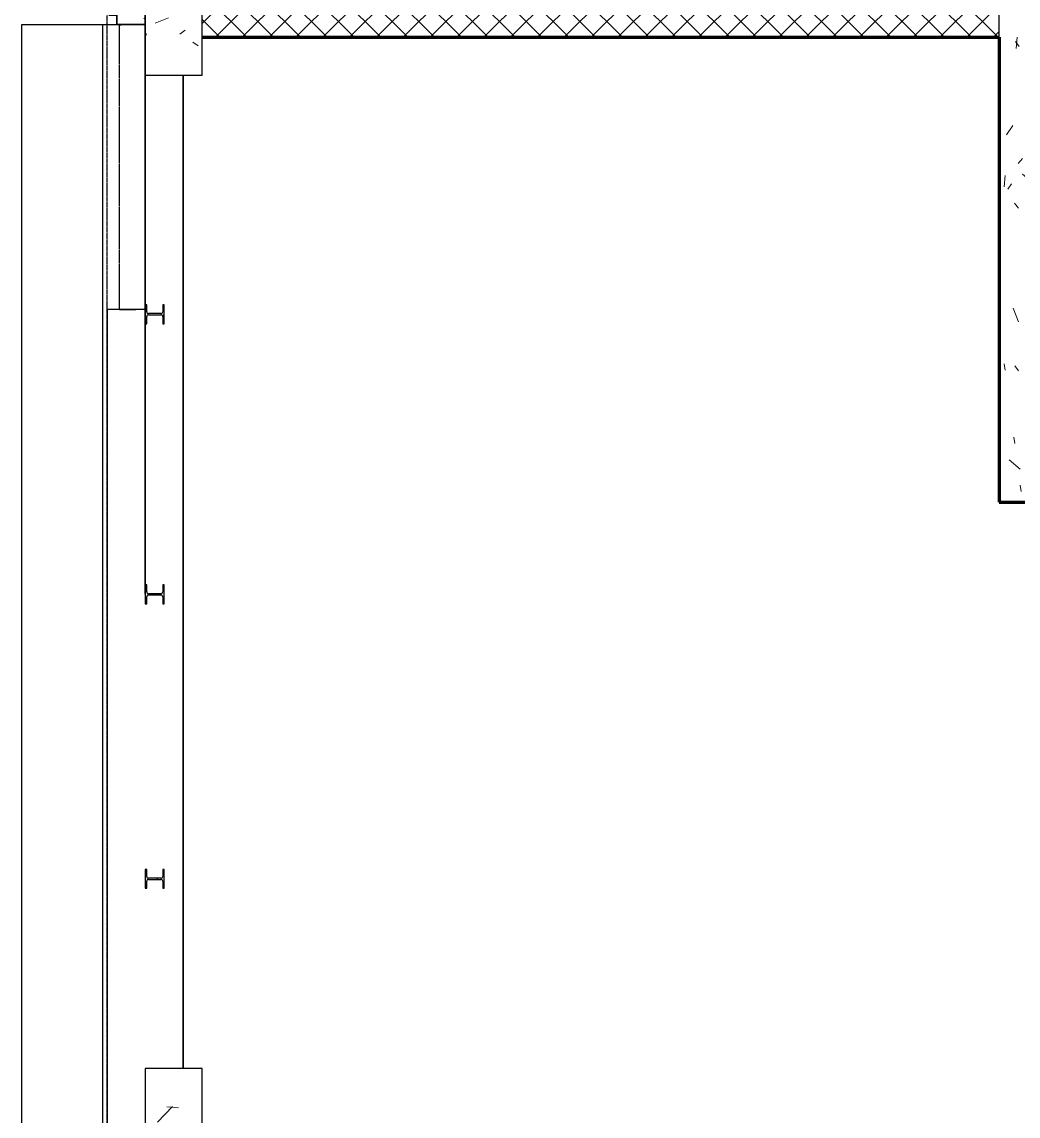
# Model space of a CAD drawing. Header units: millimetres. Extents: x -4391136 to -1798569, y -886572 to -291056.
# Drawn here: x -2673754 to -2668504, y -512834 to -507069 of the extents above; entities that cross this region are included whole.
import ezdxf

# ---------------------------------------------------------------- set-up
doc = ezdxf.new("R2010")
doc.units = ezdxf.units.MM
doc.linetypes.add('Xref-C-1-PP17-AR-2214-01-B$0$DPA_Grid _ Level 100', pattern=[10, 5.5, -1.6, 1.3, -1.6])
doc.linetypes.add('Xref-C-1-PP17-AR-2214-01-B$0$Hidden', pattern=[7.1438, 4.7625, -2.3813])
doc.layers.add('000 - 0_HIDE_OBJ_FRAMING_DEF_DIMS', color=7, linetype='Continuous', plot=False)
for name, color, linetype in [('Xref-C-1-PP17-AR-2214-01-B$0$A-COLS', 7, 'Continuous'), ('Xref-C-1-PP17-AR-2214-01-B$0$A-COLS-E', 7, 'Continuous'), ('Xref-C-1-PP17-AR-2214-01-B$0$A-DETL-MBND', 7, 'Xref-C-1-PP17-AR-2214-01-B$0$Hidden'), ('Xref-C-1-PP17-AR-2214-01-B$0$A-FLOR-E', 7, 'Continuous'), ('Xref-C-1-PP17-AR-2214-01-B$0$A-GLAZ-CURT', 7, 'Continuous'), ('Xref-C-1-PP17-AR-2214-01-B$0$A-ROOF', 7, 'Continuous'), ('Xref-C-1-PP17-AR-2214-01-B$0$A-ROOF-OTLN', 7, 'Continuous'), ('Xref-C-1-PP17-AR-2214-01-B$0$A-Wall', 7, 'Continuous'), ('Xref-C-1-PP17-AR-2214-01-B$0$A-WALL-PATT', 7, 'Continuous'), ('Xref-C-1-PP17-AR-2214-01-B$0$I-WALL-E', 7, 'Continuous'), ('Xref-C-1-PP17-AR-2214-01-B$0$S-BEAM', 7, 'Continuous'), ('Xref-C-1-PP17-AR-2214-01-B$0$S-COLS', 7, 'Continuous'), ('Xref-C-1-PP17-AR-2214-01-B$0$S-COLS-E', 7, 'Continuous'), ('Xref-C-1-PP17-AR-2214-01-B$0$WALL-E', 7, 'Continuous')]:
    doc.layers.add(name, color=color, linetype=linetype)

# ---------------------------------------------------------------- blocks, each defined once
blk = doc.blocks.new('Xref-C-1-PP17-AR-2214-01-B$0$H-Wide Flange-Column - H100x100x17_2-V91-ENTRANCE 2 - LOWER ROOF FLOOR PLAN01-flat-1')
at = {"layer": 'Xref-C-1-PP17-AR-2214-01-B$0$S-COLS-E', "lineweight": 9}
h = blk.add_hatch(dxfattribs=at)
h.set_pattern_fill('ACET-2D-FP_48', angle=270, style=0, pattern_type=2)
h.set_pattern_definition([(45, (2739892.75, 511583.76), (-251.44717, 251.44717), []), (45, (2739892.75, 511964.76), (-251.44717, 251.44717), [])])
h.paths.add_polyline_path([(42, -50), (50, -50), (50, 50), (42, 50), (42, 13), (39.1, 5.9), (32, 3), (-32, 3), (-39.1, 5.9), (-42, 13), (-42, 50), (-50, 50), (-50, -50), (-42, -50), (-42, -13), (-39.1, -5.9), (-32, -3), (32, -3), (39.1, -5.9), (42, -13)])
at = {"layer": 'Xref-C-1-PP17-AR-2214-01-B$0$S-COLS', "color": 7}
for p, q in [((-42, 50), (-50, 50)), ((-50, 50), (-50, -50)), ((-42, 13), (-42, 50)), ((32, 3), (-32, 3)), ((50, 50), (42, 50)), ((42, 50), (42, 13)), ((50, -50), (50, 50)), ((-50, -50), (-42, -50)), ((-42, -50), (-42, -13)), ((-32, -3), (32, -3)), ((42, -13), (42, -50)), ((42, -50), (50, -50))]:
    blk.add_line(p, q, dxfattribs=at)
for centre, start, end in [((-32, 13), 180, 270), ((32, 13), 270, 0), ((-32, -13), 90, 180), ((32, -13), 0, 90)]:
    blk.add_arc(centre, 10, start, end, dxfattribs=at)
blk = doc.blocks.new('Xref-C-1-PP17-AR-2214-01-B$0$H-Wide Flange-Column - H100x100x17_2-V90-ENTRANCE 2 - LOWER ROOF FLOOR PLAN01-flat-1')
at = {"layer": 'Xref-C-1-PP17-AR-2214-01-B$0$S-COLS-E', "lineweight": 9}
h = blk.add_hatch(dxfattribs=at)
h.set_pattern_fill('ACET-2D-FP_47', angle=90, style=0, pattern_type=2)
h.set_pattern_definition([(45, (2739892.75, 508608.76), (-251.44717, 251.44717), []), (45, (2739892.75, 508989.76), (-251.44717, 251.44717), [])])
h.paths.add_polyline_path([(42, -50), (50, -50), (50, 50), (42, 50), (42, 13), (39.1, 5.9), (32, 3), (-32, 3), (-39.1, 5.9), (-42, 13), (-42, 50), (-50, 50), (-50, -50), (-42, -50), (-42, -13), (-39.1, -5.9), (-32, -3), (32, -3), (39.1, -5.9), (42, -13)])
at = {"layer": 'Xref-C-1-PP17-AR-2214-01-B$0$S-COLS', "color": 7}
for p, q in [((-50, 50), (-50, -50)), ((-42, 50), (-50, 50)), ((-42, 13), (-42, 50)), ((32, 3), (-32, 3)), ((50, 50), (42, 50)), ((42, 50), (42, 13)), ((50, -50), (50, 50)), ((-50, -50), (-42, -50)), ((-42, -50), (-42, -13)), ((-32, -3), (32, -3)), ((42, -13), (42, -50)), ((42, -50), (50, -50))]:
    blk.add_line(p, q, dxfattribs=at)
for centre, start, end in [((-32, 13), 180, 270), ((32, 13), 270, 0), ((-32, -13), 90, 180), ((32, -13), 0, 90)]:
    blk.add_arc(centre, 10, start, end, dxfattribs=at)
blk = doc.blocks.new('Xref-C-1-PP17-AR-2214-01-B$0$H-Wide Flange-Column - H100x100x17_2-V89-ENTRANCE 2 - LOWER ROOF FLOOR PLAN01-flat-1')
at = {"layer": 'Xref-C-1-PP17-AR-2214-01-B$0$S-COLS-E', "lineweight": 9}
h = blk.add_hatch(dxfattribs=at)
h.set_pattern_fill('ACET-2D-FP_46', angle=90, style=0, pattern_type=2)
h.set_pattern_definition([(45, (2739892.75, 510085.14), (-251.44717, 251.44717), []), (45, (2739892.75, 510466.14), (-251.44717, 251.44717), [])])
h.paths.add_polyline_path([(42, -50), (50, -50), (50, 50), (42, 50), (42, 13), (39.1, 5.9), (32, 3), (-32, 3), (-39.1, 5.9), (-42, 13), (-42, 50), (-50, 50), (-50, -50), (-42, -50), (-42, -13), (-39.1, -5.9), (-32, -3), (32, -3), (39.1, -5.9), (42, -13)])
at = {"layer": 'Xref-C-1-PP17-AR-2214-01-B$0$S-COLS', "color": 7}
for p, q in [((-50, 50), (-50, -50)), ((-42, 50), (-50, 50)), ((-42, 13), (-42, 50)), ((32, 3), (-32, 3)), ((50, 50), (42, 50)), ((42, 50), (42, 13)), ((50, -50), (50, 50)), ((-50, -50), (-42, -50)), ((-42, -50), (-42, -13)), ((-32, -3), (32, -3)), ((42, -13), (42, -50)), ((42, -50), (50, -50))]:
    blk.add_line(p, q, dxfattribs=at)
for centre, start, end in [((-32, 13), 180, 270), ((32, 13), 270, 0), ((-32, -13), 90, 180), ((32, -13), 0, 90)]:
    blk.add_arc(centre, 10, start, end, dxfattribs=at)
blk = doc.blocks.new('Xref-C-1-PP17-AR-2214-01-B$0$DPA_Curved type A - Curved Type A-V75-ENTRANCE 2 - LOWER ROOF FLOOR PLAN01-flat-1')
at = {"layer": 'Xref-C-1-PP17-AR-2214-01-B$0$A-GLAZ-CURT', "color": 7}
for p, q in [((-127, 750), (-135.8, 750)), ((-135.8, 750), (-127, 750)), ((0, -750), (0, 750)), ((0, 750), (0, -750))]:
    blk.add_line(p, q, dxfattribs=at)
blk = doc.blocks.new('Xref-C-1-PP17-AR-2214-01-B$0$DPA_Curved type B - Curved Type B-V74-ENTRANCE 2 - LOWER ROOF FLOOR PLAN01-flat-3')
at = {"layer": 'Xref-C-1-PP17-AR-2214-01-B$0$A-GLAZ-CURT', "color": 7}
for p, q in [((0, -750), (0, 750)), ((0, 750), (0, -750))]:
    blk.add_line(p, q, dxfattribs=at)
blk = doc.blocks.new('Xref-C-1-PP17-AR-2214-01-B$0$DPA_Curved type A - Curved Type A-31239844-ENTRANCE 2 - LOWER ROOF FLOOR PLAN01-flat-1')
at = {"layer": 'Xref-C-1-PP17-AR-2214-01-B$0$A-GLAZ-CURT', "lineweight": 9}
h = blk.add_hatch(dxfattribs=at)
h.set_pattern_fill('ACET-2D-FP_34', angle=90, style=0, pattern_type=2)
h.set_pattern_definition([(50, (2739942.75, 506333.4), (-459.03375, 385.17505), [76.2, -838.2]), (355, (2739942.75, 506333.4), (65.28253, 746.1827), [60.96, -670.56]), (100.451, (2740003.5, 506328.1), (-693.383, -127.89768), [64.76, -712.36]), (46.184, (2739942.75, 506536.6), (-648.5725, 622.30642), [114.3, -1257.3]), (96.636, (2740033.1, 506522.6), (-1050.5343, -122.21992), [97.14, -1068.54]), (351.184, (2739942.7, 506536.6), (172.19714, 1110.27497), [91.44, -1005.84]), (21, (2740044.35, 506485.8), (-214.74339, 559.42566), [76.2, -838.2]), (326, (2740044.35, 506485.8), (418.85394, 620.9765), [60.96, -670.56]), (71.451, (2740094.9, 506451.7), (-668.45247, 224.29692), [64.76, -712.36]), (37.5, (2739942.75, 506333.4), (-158.769242, 206.912105), [33.528, -628.904, 33.528, -1320.292]), (37.5, (2739942.75, 506333.4), (-158.769242, 206.912105), [-695.96, -647.192, 33.528, -639.572]), (7.5, (2739942.75, 506333.4), (-47.303606, 359.30656), [33.528, -354.584, 33.528, -870.204]), (7.5, (2739942.75, 506333.4), (-47.303606, 359.30656), [-421.64, -613.664, 33.528, -223.012]), (327.5, (2739716.18, 506333.4), (146.191164, 229.474162), [33.528, -220.472, -1844.04]), (327.5, (2739716.18, 506333.4), (146.191164, 229.474162), [-254, 33.528, -758.952, -1051.56]), (327.5, (2739716.18, 506333.4), (146.191164, 229.474162), [-1046.48, 33.528, -1018.032]), (317.5, (2739614.6, 506333.4), (321.09789, 350.41686), [33.528, -296.672, 33.528, -1239.52]), (317.5, (2739614.6, 506333.4), (321.09789, 350.41686), [-363.728, -492.76, 33.528, -713.232])])
h.paths.add_polyline_path([(-150, -728.9), (-150, -750), (0, -750), (0, 750), (-150, 750), (-150, 700), (-190, 700), (-200, 690), (-173.1, 460.8), (-156.9, 230.7), (-151.5, 0), (-156.9, -230.7), (-173.1, -460.8), (-200, -690), (-190, -700), (-150, -700)])
at = {"layer": 'Xref-C-1-PP17-AR-2214-01-B$0$A-GLAZ-CURT', "color": 7, "lineweight": 35}
for p, q in [((0, 750), (-150, 750)), ((-150, 750), (-150, 700)), ((0, -750), (0, 750)), ((-190, 700), (-200, 690)), ((-150, 700), (-190, 700)), ((-200, -690), (-190, -700)), ((-190, -700), (-150, -700)), ((-150, -700), (-150, -750)), ((-150, -750), (0, -750))]:
    blk.add_line(p, q, dxfattribs=at)
blk.add_arc((-5080.2, 0), 4928.8, 351.95246, 8.04754, dxfattribs=at)
blk = doc.blocks.new('Xref-C-1-PP17-AR-2214-01-B$0$DPA-AR_Rectangular - 300x600-29835788-ENTRANCE 2 - LOWER ROOF FLOOR PLAN01-flat-1')
at = {"layer": 'Xref-C-1-PP17-AR-2214-01-B$0$A-COLS-E', "lineweight": 9}
h = blk.add_hatch(dxfattribs=at)
h.set_pattern_fill('ACET-2D-FP_32', style=0, pattern_type=2)
h.set_pattern_definition([(50, (2739792.75, 507048.95), (-459.03375, 385.17505), [76.2, -838.2]), (355, (2739792.75, 507048.95), (65.28253, 746.1827), [60.96, -670.56]), (100.451, (2739853.5, 507043.6), (-693.383, -127.89768), [64.76, -712.36]), (46.184, (2739792.75, 507252.15), (-648.5725, 622.30642), [114.3, -1257.3]), (96.636, (2739883.1, 507238.1), (-1050.5343, -122.21992), [97.14, -1068.54]), (351.184, (2739792.7, 507252.1), (172.19714, 1110.27497), [91.44, -1005.84]), (21, (2739894.35, 507201.35), (-214.74339, 559.42566), [76.2, -838.2]), (326, (2739894.35, 507201.35), (418.85394, 620.9765), [60.96, -670.56]), (71.451, (2739944.9, 507167.26), (-668.45247, 224.29692), [64.76, -712.36]), (37.5, (2739792.75, 507048.95), (-158.769242, 206.912105), [33.528, -628.904, 33.528, -1320.292]), (37.5, (2739792.75, 507048.95), (-158.769242, 206.912105), [-695.96, -647.192, 33.528, -639.572]), (7.5, (2739792.75, 507048.95), (-47.303606, 359.30656), [33.528, -354.584, 33.528, -870.204]), (7.5, (2739792.75, 507048.95), (-47.303606, 359.30656), [-421.64, -613.664, 33.528, -223.012]), (327.5, (2739566.18, 507048.95), (146.191164, 229.474162), [33.528, -220.472, 33.528, -1810.512]), (327.5, (2739566.18, 507048.95), (146.191164, 229.474162), [-287.528, -758.952, 33.528, -1018.032]), (317.5, (2739464.6, 507048.95), (321.09789, 350.41686), [33.528, -296.672, 33.528, -1239.52]), (317.5, (2739464.6, 507048.95), (321.09789, 350.41686), [-363.728, -492.76, 33.528, -713.232])])
h.paths.add_polyline_path([(-146.1, -300), (10.5, -300), (150, -300), (150, 300), (-150, 300), (-150, -300)])
at = {"layer": 'Xref-C-1-PP17-AR-2214-01-B$0$A-COLS', "color": 7}
for p, q in [((150, 300), (-150, 300)), ((-150, 300), (-150, -300)), ((150, -300), (150, 300)), ((-150, -300), (150, -300))]:
    blk.add_line(p, q, dxfattribs=at)
blk = doc.blocks.new('Xref-C-1-PP17-AR-2214-01-B$0$DPA-AR_Rectangular - 300x700-29835911-ENTRANCE 2 - LOWER ROOF FLOOR PLAN01-flat-1')
at = {"layer": 'Xref-C-1-PP17-AR-2214-01-B$0$A-COLS-E', "lineweight": 9}
h = blk.add_hatch(dxfattribs=at)
h.set_pattern_fill('ACET-2D-FP_23', style=0, pattern_type=2)
h.set_pattern_definition([(50, (2739792.75, 512933.95), (-459.03375, 385.17505), [76.2, -838.2]), (355, (2739792.75, 512933.95), (65.28253, 746.1827), [60.96, -670.56]), (100.451, (2739853.5, 512928.6), (-693.383, -127.89768), [64.76, -712.36]), (46.184, (2739792.75, 513137.15), (-648.5725, 622.30642), [114.3, -1257.3]), (96.636, (2739883.1, 513123.1), (-1050.5343, -122.21992), [97.14, -1068.54]), (351.184, (2739792.7, 513137.1), (172.19714, 1110.27497), [91.44, -1005.84]), (21, (2739894.35, 513086.35), (-214.74339, 559.42566), [76.2, -838.2]), (326, (2739894.35, 513086.35), (418.85394, 620.9765), [60.96, -670.56]), (71.451, (2739944.9, 513052.26), (-668.45247, 224.29692), [64.76, -712.36]), (37.5, (2739792.75, 512933.95), (-158.769242, 206.912105), [33.528, -628.904, 33.528, -1320.292]), (37.5, (2739792.75, 512933.95), (-158.769242, 206.912105), [-695.96, -647.192, 33.528, -639.572]), (7.5, (2739792.75, 512933.95), (-47.303606, 359.30656), [33.528, -354.584, 33.528, -870.204]), (7.5, (2739792.75, 512933.95), (-47.303606, 359.30656), [-421.64, -613.664, 33.528, -223.012]), (327.5, (2739566.18, 512933.95), (146.191164, 229.474162), [33.528, -220.472, 33.528, -1810.512]), (327.5, (2739566.18, 512933.95), (146.191164, 229.474162), [-287.528, -758.952, 33.528, -1018.032]), (317.5, (2739464.6, 512933.95), (321.09789, 350.41686), [33.528, -296.672, 33.528, -1239.52]), (317.5, (2739464.6, 512933.95), (321.09789, 350.41686), [-363.728, -492.76, 33.528, -713.232])])
h.paths.add_polyline_path([(-150, -350), (-146.1, -350), (150, -350), (150, 350), (-150, 350)])
at = {"layer": 'Xref-C-1-PP17-AR-2214-01-B$0$A-COLS', "color": 7}
for p, q in [((150, 350), (-150, 350)), ((-150, 350), (-150, -350)), ((150, -350), (150, 350)), ((-150, -350), (150, -350))]:
    blk.add_line(p, q, dxfattribs=at)
blk = doc.blocks.new('Xref-C-1-PP17-AR-2214-01-B')
at = {"layer": 'Xref-C-1-PP17-AR-2214-01-B$0$A-WALL-PATT', "lineweight": 9}
h = blk.add_hatch(dxfattribs=at)
h.set_pattern_fill('ACET-2D-FP_12', angle=50, style=0, pattern_type=2)
h.set_pattern_definition([(140, (-2735242.74, -505043.7), (-385.175, -459.03), [76.2, -838.2]), (85, (-2735242.74, -505043.7), (-746.18, 65.28), [60.96, -670.56]), (190.451, (-2735237.4, -504983), (127.9, -693.38), [64.76, -712.36]), (136.184, (-2735445.95, -505043.7), (-622.3, -648.57), [114.3, -1257.3]), (186.636, (-2735431.9, -504953.3), (122.22, -1050.53), [97.14, -1068.54]), (81.184, (-2735446, -505043.7), (-1110.27, 172.2), [91.44, -1005.84]), (111, (-2735395.14, -504942.1), (-559.426, -214.74), [76.2, -838.2]), (56, (-2735395.14, -504942.1), (-620.98, 418.85), [60.96, -670.56]), (161.451, (-2735361.06, -504891.56), (-224.3, -668.45), [64.76, -712.36]), (127.5, (-2735242.74, -505043.7), (-206.912, -158.769), [33.528, -628.904, 33.528, -1320.292]), (127.5, (-2735242.74, -505043.7), (-206.912, -158.769), [-695.96, -647.192, 33.528, -639.572]), (97.5, (-2735242.74, -505043.7), (-359.307, -47.304), [33.53, -354.584, 33.53, -870.204]), (97.5, (-2735242.74, -505043.7), (-359.307, -47.304), [-421.64, -613.664, 33.53, -223.01]), (57.5, (-2735242.74, -505270.26), (-229.474, 146.191), [33.53, -220.47, 33.53, -1810.51]), (57.5, (-2735242.74, -505270.26), (-229.474, 146.191), [-287.53, -758.95, 33.53, -1018.03]), (47.5, (-2735242.74, -505371.86), (-350.417, 321.1), [33.53, -296.67, 33.53, -1239.52]), (47.5, (-2735242.74, -505371.86), (-350.417, 321.1), [-363.73, -492.76, 33.53, -713.23])])
h.paths.add_polyline_path([(-2735442.7, -509598.9), (-2735242.7, -509598.9), (-2735242.7, -500488.4), (-2735442.7, -500488.4)])
h = blk.add_hatch(dxfattribs=at)
h.set_pattern_fill('ACET-2D-FP_25', style=0, pattern_type=2)
h.set_pattern_definition([(45, (0, 0), (-70.710678, 70.710678), []), (135, (0, 0), (-70.710678, -70.710678), [])])
h.paths.add_polyline_path([(-2739642.7, -506948.9), (-2739642.7, -507148.9), (-2735442.7, -507148.9), (-2735442.7, -506948.9)])
at = {"layer": '000 - 0_HIDE_OBJ_FRAMING_DEF_DIMS', "color": 7, "linetype": 'Xref-C-1-PP17-AR-2214-01-B$0$DPA_Grid _ Level 100'}
blk.add_line((-2740142.7, -526124.6), (-2740142.7, -489632.9), dxfattribs=at)
at = {"layer": 'Xref-C-1-PP17-AR-2214-01-B$0$A-DETL-MBND', "color": 7}
blk.add_line((-2739942.7, -510083.9), (-2739942.7, -495678.9), dxfattribs=at)
at = {"layer": 'Xref-C-1-PP17-AR-2214-01-B$0$A-FLOR-E', "color": 7}
for p, q in [((-2739642.7, -507148.9), (-2735442.7, -507148.9)), ((-2739642.7, -507333.9), (-2739642.7, -507148.9)), ((-2735442.7, -507148.9), (-2735442.7, -509498.9)), ((-2739742.7, -507348.9), (-2739742.7, -512583.9)), ((-2739642.7, -512583.9), (-2739742.7, -512583.9)), ((-2739642.7, -513083.9), (-2739642.7, -512583.9))]:
    blk.add_line(p, q, dxfattribs=at)
at = {"layer": 'Xref-C-1-PP17-AR-2214-01-B$0$A-ROOF', "color": 7}
for p, q in [((-2740142.7, -508583.4), (-2740142.7, -519783.4)), ((-2739942.7, -508583.4), (-2740142.7, -508583.4))]:
    blk.add_line(p, q, dxfattribs=at)
at = {"layer": 'Xref-C-1-PP17-AR-2214-01-B$0$A-ROOF-OTLN', "color": 7}
for p, q in [((-2740592.7, -520233.4), (-2740592.7, -507083.4)), ((-2740592.7, -507083.4), (-2740078.5, -507083.4)), ((-2740167.5, -507083.4), (-2740167.5, -519808.2)), ((-2740078.5, -507131.4), (-2740078.5, -507083.4)), ((-2740078.5, -507140.3), (-2740078.5, -507133.4)), ((-2740078.5, -507215.2), (-2740078.5, -507142.7)), ((-2740078.5, -507290.3), (-2740078.5, -507217.7)), ((-2740078.5, -507365.3), (-2740078.5, -507292.7)), ((-2740078.5, -507440.3), (-2740078.5, -507368.1)), ((-2740078.5, -507515.3), (-2740078.5, -507442.7)), ((-2740078.5, -507590.3), (-2740078.5, -507517.7)), ((-2740078.5, -507665.3), (-2740078.5, -507592.7)), ((-2740078.5, -507740.3), (-2740078.5, -507667.7)), ((-2740078.5, -507815.3), (-2740078.5, -507742.7)), ((-2740078.5, -507890.3), (-2740078.5, -507817.7)), ((-2740078.5, -507965.3), (-2740078.5, -507892.7)), ((-2740078.5, -508040.3), (-2740078.5, -507967.7)), ((-2740078.5, -508115.3), (-2740078.5, -508042.7)), ((-2740078.5, -508190.3), (-2740078.5, -508117.7)), ((-2740078.5, -508265.3), (-2740078.5, -508192.7)), ((-2740078.5, -508340.3), (-2740078.5, -508267.7)), ((-2740078.5, -508415.3), (-2740078.5, -508342.7)), ((-2740078.5, -508490.3), (-2740078.5, -508417.7)), ((-2740078.5, -508533.4), (-2740078.5, -508492.7)), ((-2740078.5, -508583.4), (-2740078.5, -508535.4))]:
    blk.add_line(p, q, dxfattribs=at)
at = {"layer": 'Xref-C-1-PP17-AR-2214-01-B$0$A-Wall', "color": 7, "lineweight": 9}
blk.add_line((-2735442.7, -507148.9), (-2735442.7, -506948.9), dxfattribs=at)
at = {"layer": 'Xref-C-1-PP17-AR-2214-01-B$0$A-Wall', "color": 7, "lineweight": 70}
for p, q in [((-2739642.7, -507148.9), (-2735442.7, -507148.9)), ((-2735442.7, -507148.9), (-2735442.7, -509598.9)), ((-2735442.7, -509598.9), (-2735242.7, -509598.9))]:
    blk.add_line(p, q, dxfattribs=at)
at = {"layer": 'Xref-C-1-PP17-AR-2214-01-B$0$I-WALL-E', "color": 7}
blk.add_line((-2740078.5, -508583.4), (-2739992.7, -508583.4), dxfattribs=at)
at = {"layer": 'Xref-C-1-PP17-AR-2214-01-B$0$S-BEAM', "color": 7}
blk.add_line((-2735442.7, -507248.9), (-2735442.7, -509498.9), dxfattribs=at)
at = {"layer": 'Xref-C-1-PP17-AR-2214-01-B$0$WALL-E', "color": 7}
for p, q in [((-2735442.7, -507148.9), (-2735442.7, -506948.9)), ((-2739642.7, -507148.9), (-2735442.7, -507148.9)), ((-2739742.7, -512583.9), (-2739742.7, -507348.9)), ((-2739942.7, -509883.4), (-2739942.7, -510083.4))]:
    blk.add_line(p, q, dxfattribs=at)
at = {"color": 7}
for name, p in [('Xref-C-1-PP17-AR-2214-01-B$0$DPA_Curved type A - Curved Type A-31239844-ENTRANCE 2 - LOWER ROOF FLOOR PLAN01-flat-1', (-2739942.7, -506333.4)), ('Xref-C-1-PP17-AR-2214-01-B$0$DPA-AR_Rectangular - 300x600-29835788-ENTRANCE 2 - LOWER ROOF FLOOR PLAN01-flat-1', (-2739792.7, -507048.9)), ('Xref-C-1-PP17-AR-2214-01-B$0$DPA_Curved type A - Curved Type A-V75-ENTRANCE 2 - LOWER ROOF FLOOR PLAN01-flat-1', (-2739942.7, -507833.9)), ('Xref-C-1-PP17-AR-2214-01-B$0$H-Wide Flange-Column - H100x100x17_2-V90-ENTRANCE 2 - LOWER ROOF FLOOR PLAN01-flat-1', (-2739892.7, -508608.8)), ('Xref-C-1-PP17-AR-2214-01-B$0$DPA_Curved type B - Curved Type B-V74-ENTRANCE 2 - LOWER ROOF FLOOR PLAN01-flat-3', (-2739942.7, -509333.9)), ('Xref-C-1-PP17-AR-2214-01-B$0$H-Wide Flange-Column - H100x100x17_2-V89-ENTRANCE 2 - LOWER ROOF FLOOR PLAN01-flat-1', (-2739892.7, -510085.1)), ('Xref-C-1-PP17-AR-2214-01-B$0$H-Wide Flange-Column - H100x100x17_2-V91-ENTRANCE 2 - LOWER ROOF FLOOR PLAN01-flat-1', (-2739892.7, -511583.8)), ('Xref-C-1-PP17-AR-2214-01-B$0$DPA-AR_Rectangular - 300x700-29835911-ENTRANCE 2 - LOWER ROOF FLOOR PLAN01-flat-1', (-2739792.7, -512933.9))]:
    blk.add_blockref(name, p, dxfattribs=at)

msp = doc.modelspace()

# ---------------------------------------------------------------- block references
at = {"color": 7}
msp.add_blockref('Xref-C-1-PP17-AR-2214-01-B', (66839, 0), dxfattribs=at)

doc.saveas('drawing.dxf')
